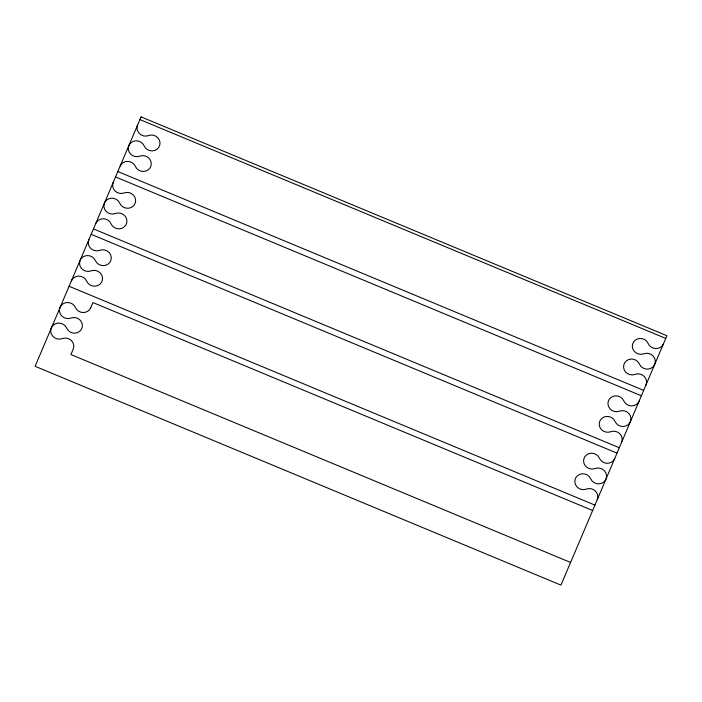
<?xml version="1.0" encoding="UTF-8"?>
<svg xmlns="http://www.w3.org/2000/svg" width="702" height="702" viewBox="0 0 702 702"><rect width="100%" height="100%" fill="white"/><g stroke="black" fill="none" stroke-linecap="round" stroke-linejoin="round"><path stroke-width="1.05" d="M90.681 307.976L92.98 302.571L592.646 510.512M139.9 119.577L665.75 338.408M117.831 171.534L643.681 390.373M115.532 176.939L641.382 395.779M93.463 228.905L619.313 447.736M91.163 234.31L617.014 453.141M69.094 286.267L594.945 505.107M570.577 562.469L70.902 354.536L73.201 349.131A8.284 7.88 18.6 0 0 62.32 338.583A8.424 8.012 18.6 0 1 51.343 334.064A8.424 8.012 18.6 0 1 55.774 323.631A8.424 8.012 18.6 0 1 66.778 328.203A8.187 7.792 18.6 0 0 77.466 332.651A8.187 7.792 18.6 0 0 81.774 322.516A8.187 7.792 18.6 0 0 71.086 318.067A8.424 8.012 18.6 0 1 60.082 313.487A8.424 8.012 18.6 0 1 64.514 303.053A8.424 8.012 18.6 0 1 75.518 307.625A8.284 7.88 18.6 0 0 90.628 307.95M120.13 166.128A8.31 7.897 18.6 0 1 135.407 166.435A8.31 7.897 18.6 0 0 146.244 170.946A8.31 7.897 18.6 0 0 150.614 160.661A8.31 7.897 18.6 0 0 139.777 156.142A8.31 7.897 18.6 0 1 128.931 151.632A8.31 7.897 18.6 0 1 133.301 141.348A8.31 7.897 18.6 0 1 144.147 145.858A8.31 7.897 18.6 0 0 154.984 150.368A8.31 7.897 18.6 0 0 159.363 140.084A8.31 7.897 18.6 0 0 148.517 135.574A8.31 7.897 18.6 0 1 137.61 124.982M645.972 384.968A8.31 7.897 18.6 0 0 635.073 374.377A8.31 7.897 18.6 0 1 624.227 369.866A8.31 7.897 18.6 0 1 628.597 359.573A8.31 7.897 18.6 0 1 639.443 364.084A8.31 7.897 18.6 0 0 650.28 368.603A8.31 7.897 18.6 0 0 654.659 358.31A8.31 7.897 18.6 0 0 643.813 353.799A8.31 7.897 18.6 0 1 632.967 349.289A8.31 7.897 18.6 0 1 637.337 338.996A8.31 7.897 18.6 0 1 648.183 343.515A8.31 7.897 18.6 0 0 663.46 343.813M95.762 223.499A8.31 7.897 18.6 0 1 111.03 223.798A8.31 7.897 18.6 0 0 121.876 228.317A8.31 7.897 18.6 0 0 126.246 218.024A8.31 7.897 18.6 0 0 115.4 213.513A8.31 7.897 18.6 0 1 104.563 209.003A8.31 7.897 18.6 0 1 108.933 198.71A8.31 7.897 18.6 0 1 119.779 203.229A8.31 7.897 18.6 0 0 130.616 207.739A8.31 7.897 18.6 0 0 134.986 197.446A8.31 7.897 18.6 0 0 124.149 192.936A8.31 7.897 18.6 0 1 113.241 182.345M621.603 442.33A8.31 7.897 18.6 0 0 610.696 431.739A8.31 7.897 18.6 0 1 599.859 427.228A8.31 7.897 18.6 0 1 604.229 416.944A8.31 7.897 18.6 0 1 615.075 421.454A8.31 7.897 18.6 0 0 625.912 425.965A8.31 7.897 18.6 0 0 630.282 415.681A8.31 7.897 18.6 0 0 619.445 411.17A8.31 7.897 18.6 0 1 608.599 406.651A8.31 7.897 18.6 0 1 612.969 396.367A8.31 7.897 18.6 0 1 623.815 400.877A8.31 7.897 18.6 0 0 639.083 401.184M71.385 280.861A8.31 7.897 18.6 0 1 86.662 281.169A8.31 7.897 18.6 0 0 97.508 285.679A8.31 7.897 18.6 0 0 101.878 275.395A8.31 7.897 18.6 0 0 91.032 270.884A8.31 7.897 18.6 0 1 80.186 266.365A8.31 7.897 18.6 0 1 84.565 256.081A8.31 7.897 18.6 0 1 95.402 260.591A8.31 7.897 18.6 0 0 106.248 265.102A8.31 7.897 18.6 0 0 110.618 254.817A8.31 7.897 18.6 0 0 99.772 250.307A8.31 7.897 18.6 0 1 88.873 239.715M597.235 499.701A8.31 7.897 18.6 0 0 586.328 489.11A8.31 7.897 18.6 0 1 575.482 484.599A8.31 7.897 18.6 0 1 579.861 474.306A8.31 7.897 18.6 0 1 590.698 478.825A8.31 7.897 18.6 0 0 601.544 483.336A8.31 7.897 18.6 0 0 605.914 473.043A8.31 7.897 18.6 0 0 595.068 468.532A8.31 7.897 18.6 0 1 584.231 464.022A8.31 7.897 18.6 0 1 588.601 453.729A8.31 7.897 18.6 0 1 599.447 458.248A8.31 7.897 18.6 0 0 614.715 458.546M141.049 116.874L35.1 366.295L560.951 585.126L666.9 335.705L141.049 116.874"/></g></svg>
